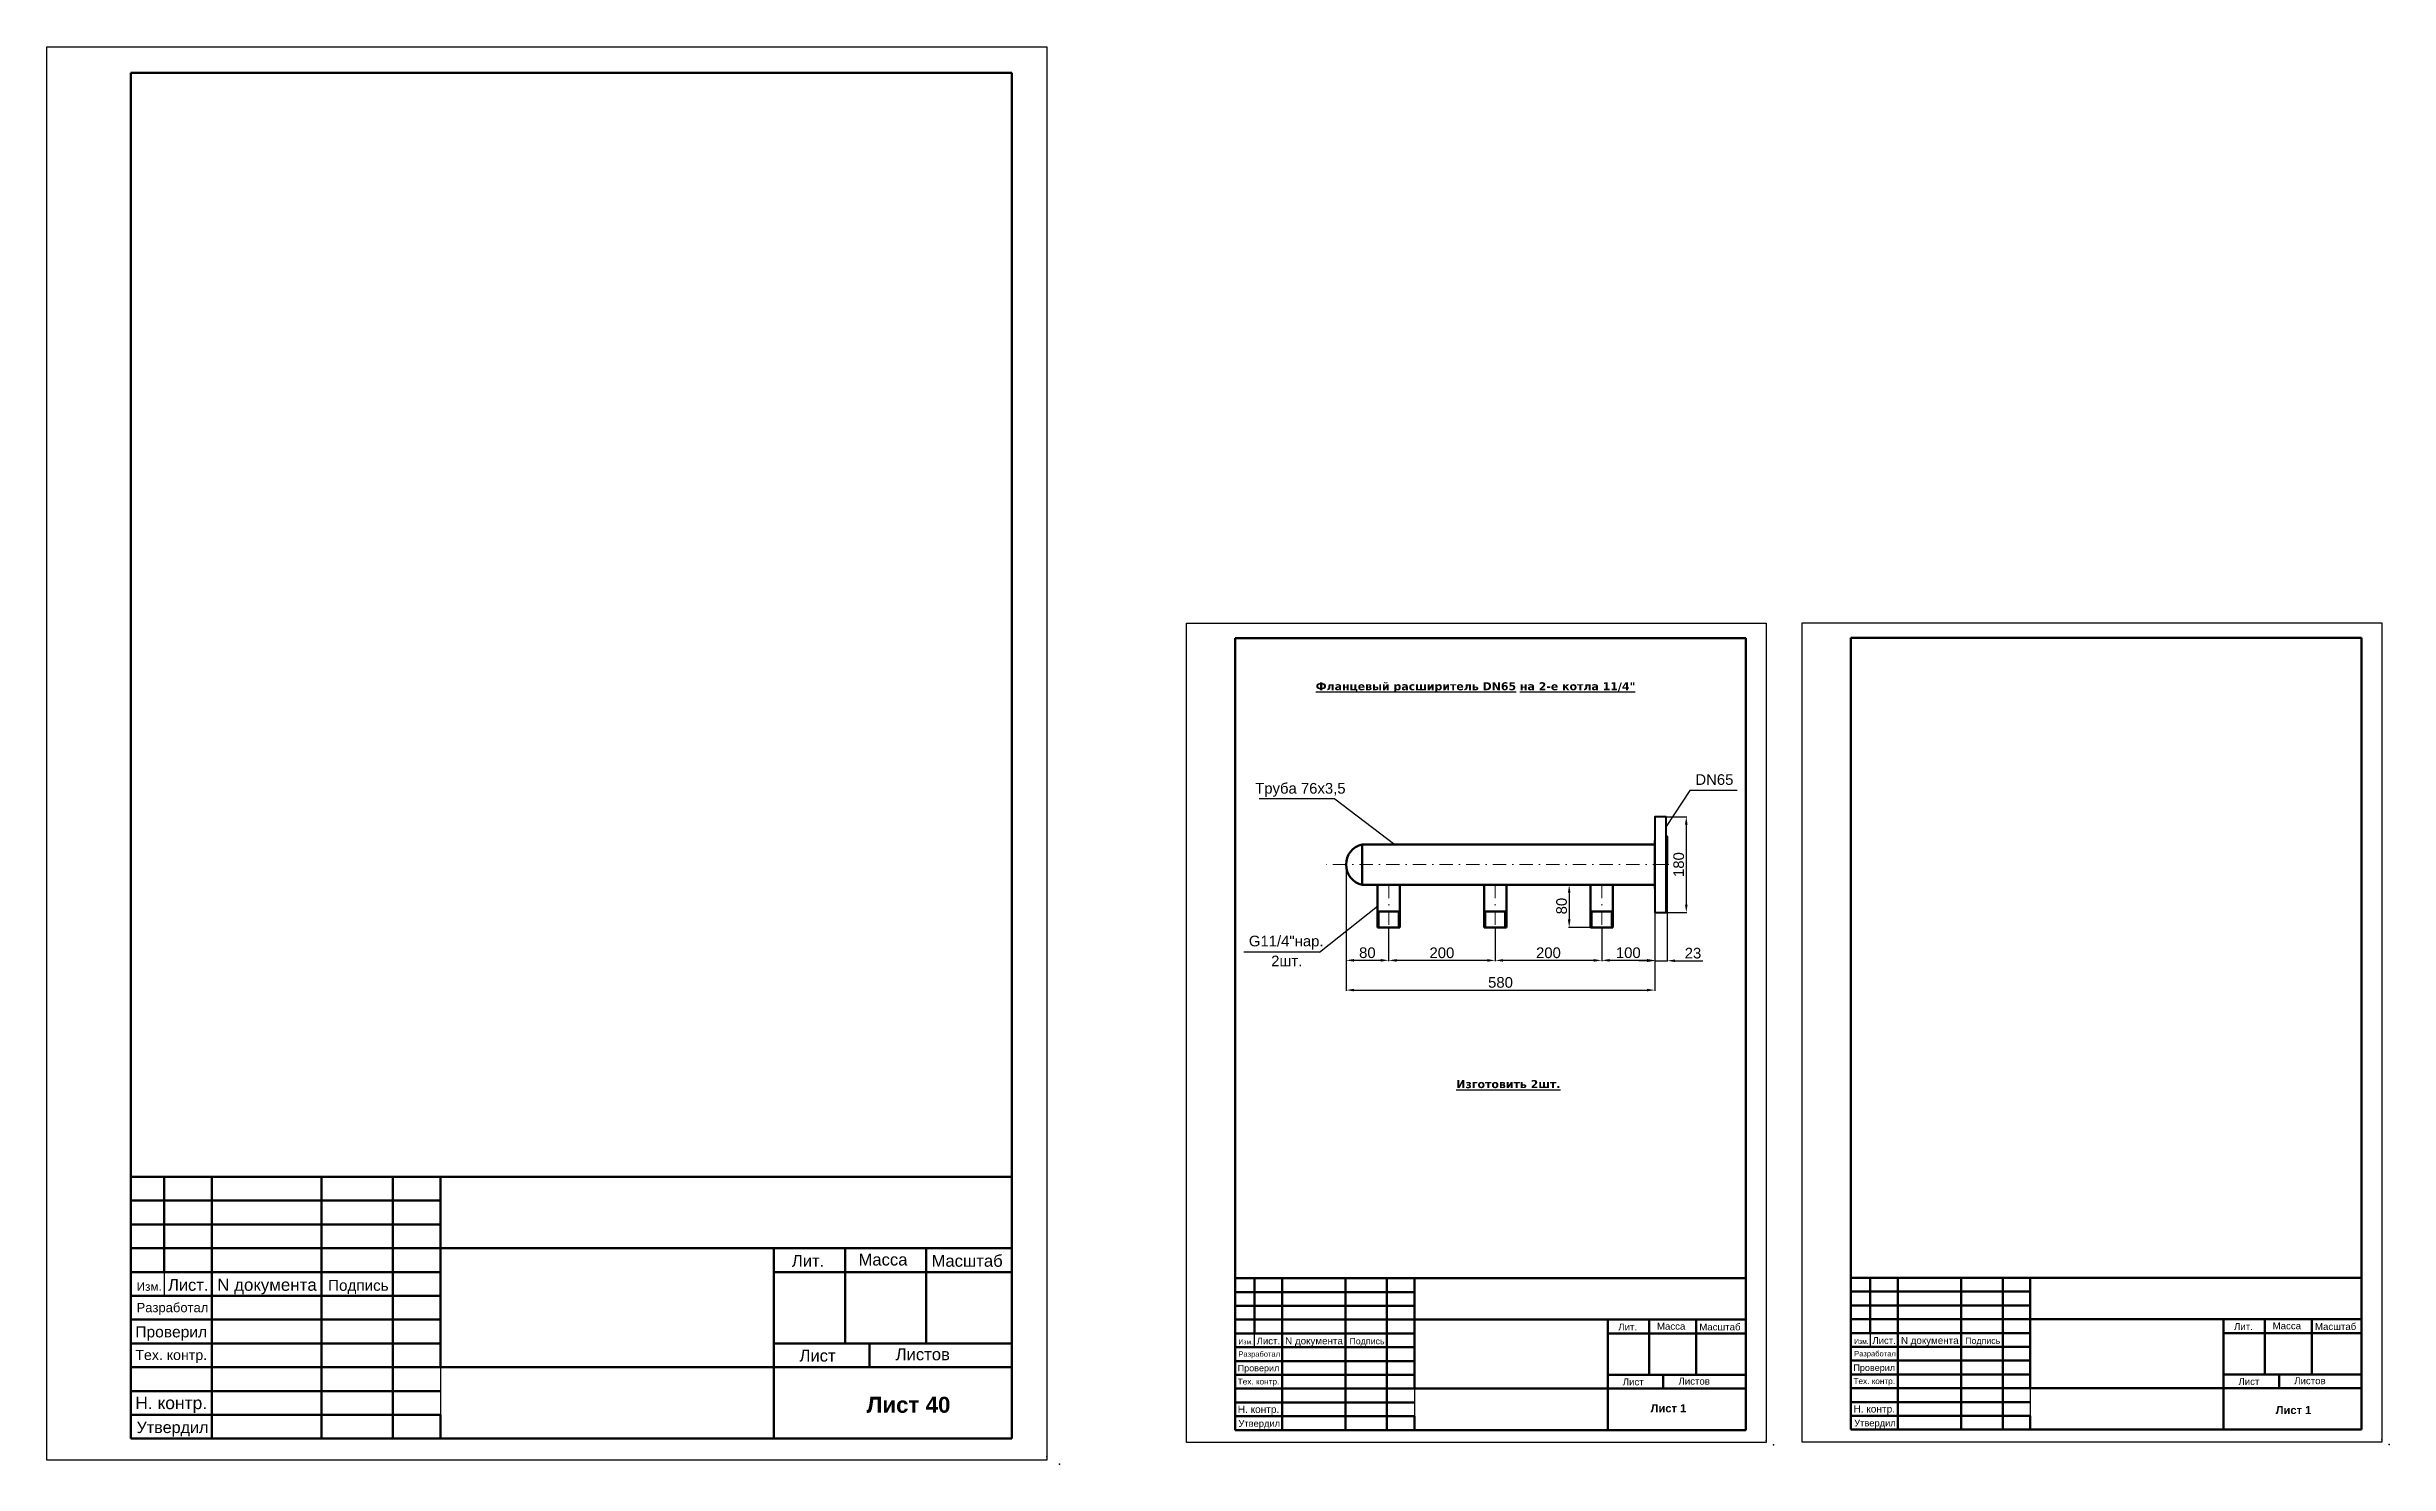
# Model space of a CAD drawing. Header units: millimetres. Extents: x -9232 to 2878, y -11520 to -3112.
# Drawn here: x -1521 to 2878, y -9624 to -6961 of the extents above; entities that cross this region are included whole.
import ezdxf
from ezdxf.enums import TextEntityAlignment as Align

# ---------------------------------------------------------------- set-up
doc = ezdxf.new("R2010")
doc.units = ezdxf.units.MM
doc.header["$LTSCALE"] = 99.9
doc.linetypes.add('DASHDOT2', pattern=[0.5, 0.25, -0.125, 0, -0.125])
for name, color, linetype, lineweight in [('осевой', 10, 'DASHDOT2', 15), ('основной', 7, 'Continuous', 50), ('размерный', 160, 'Continuous', 25), ('Фланец', 7, 'Continuous', 40)]:
    doc.layers.add(name, color=color, linetype=linetype, lineweight=lineweight)
doc.styles.get("Standard").update_dxf_attribs({"font": 'arial.ttf', "height": 20})
doc.dimstyles.new('Копия ISO-25', dxfattribs={"dimtxt": 20, "dimasz": 15, "dimexe": 1.249, "dimexo": 0, "dimgap": 4, "dimtad": 1, "dimdec": 0, "dimtxsty": 'Standard', "dimcen": 0, "dimclrd": 256, "dimclre": 256, "dimclrt": 256, "dimadec": 0, "dimazin": 0, "dimtfac": 1, "dimtdec": 0, "dimtmove": 0, "dimatfit": 3, "dimfxl": 1, "dimlwd": -1, "dimlwe": -1, "dimarcsym": 0})

# ---------------------------------------------------------------- blocks, each defined once
blk = doc.blocks.new('Рамка')
for p, q in [((-172.64, 130.44), (-172.64, 427.44)), ((-172.64, 427.44), (37.36, 427.44)), ((37.36, 427.44), (37.36, 130.44)), ((-20, 190), (-5, 190)), ((-5, 190), (12, 190)), ((30, 135), (30, 190)), ((-90, 175), (-20, 175)), ((-20, 175), (-5, 175)), ((-5, 160), (-5, 175)), ((-148.04, 169.83), (-148.04, 164.96)), ((-20, 155), (-19.89, 155)), ((-19.89, 155), (0.11, 155)), ((-5, 155), (0, 155)), ((-5, 155), (0, 155)), ((-90, 150), (-90, 145)), ((-90, 145), (-90, 145)), ((-90, 145), (-90, 140)), ((-90, 140), (-155, 140)), ((-90, 140), (-155, 140)), ((-90, 140), (-155, 140)), ((30, 135), (30, 140)), ((-155, 135), (-95, 135)), ((30, 135), (30, 135)), ((30, 135), (30, 135)), ((37.36, 130.44), (-172.64, 130.44))]:
    blk.add_line(p, q)
at = {"lineweight": 50}
for p, q in [((-155, 135), (-155, 422)), ((-155, 422), (30, 422)), ((30, 422), (30, 135)), ((30, 190), (-155, 190)), ((-155, 190), (-148, 190)), ((-148, 190), (-148, 170)), ((-148, 190), (-138, 190)), ((-138, 190), (-138, 135)), ((-138, 190), (-115, 190)), ((-115, 190), (-115, 135)), ((-115, 190), (-100, 190)), ((-100, 190), (-100, 135)), ((-100, 190), (-90, 190)), ((-90, 190), (-90, 150)), ((-90, 190), (-20, 190)), ((-90, 185), (-155, 185)), ((-90, 180), (-155, 180)), ((-148, 170), (-148, 180)), ((30, 175), (-155, 175)), ((-5, 175), (-155, 175)), ((-20, 160), (-20, 175)), ((-5, 175), (-5, 155)), ((12, 175), (12, 155)), ((-90, 170), (-155, 170)), ((30, 170), (-20, 170)), ((-90, 165), (-155, 165)), ((-90, 160), (-155, 160)), ((-20, 160), (-20, 135)), ((-90, 155), (-155, 155)), ((30, 155), (-20, 155)), ((0.11, 155), (0.11, 150)), ((-20, 150), (-155, 150)), ((-20, 150), (30, 150)), ((-90, 145), (-155, 145)), ((-155, 140), (-90, 140)), ((-90, 140), (-90, 135)), ((30, 135), (-155, 135))]:
    blk.add_line(p, q, dxfattribs=at)
for p in [(37.32, 131.23), (40, 129.63)]:
    blk.add_point(p)
for s, height, p, p2 in [('Изм.', 1.768, (-153.8, 166.06), (-148.51, 166.06)), ('N документа', 2.5421, (-136.87, 166.06), (-115.96, 166.06)), ('Подпись', 2.285, (-113.58, 166.06), (-100.87, 166.06)), ('Разработал', 1.956, (-153.8, 161.56), (-138.72, 161.56)), ('Проверил', 2.339, (-154.07, 156.27), (-138.98, 156.27)), ('Тех. контр.', 2.1338, (-154.07, 151.51), (-138.98, 151.51)), ('Н. контр.', 2.624, (-154.07, 141.19), (-138.98, 141.19)), ('Утвердил', 2.42, (-153.8, 136.17), (-138.72, 136.17))]:
    blk.add_text(s, height=height).set_placement(p, p2, align=Align.ALIGNED)
blk.add_text('Лист.', height=2.474, dxfattribs=at).set_placement((-147.19, 166.06), (-138.72, 166.06), align=Align.ALIGNED)
at = {"char_height": 2.5, "attachment_point": 1}
for s, insert, width in [('Лит.', (-16.2, 173.61), 15.0765), ('Масса', (-2.2, 173.87), 16.6918), ('Масштаб', (13.14, 173.61), 18.038), ('Лист', (-14.59, 153.69), 18.8456), ('Листов', (5.61, 153.96), 29.3453)]:
    blk.add_mtext(s, dxfattribs=dict(at, insert=insert, width=width))
blk = doc.blocks.new('*D111')
at = {"layer": 'Defpoints', "color": 0, "transparency": 16777216}
for p in [(1399.1, -8615.4), (1499.1, -8587.4), (1399.1, -8677.3)]:
    blk.add_point(p, dxfattribs=at)
at = {"layer": 'размерный', "transparency": 16777216}
for p, q in [((1399.1, -8615.4), (1399.1, -8678.6)), ((1499.1, -8587.4), (1499.1, -8678.6)), ((1484.1, -8677.3), (1414.1, -8677.3))]:
    blk.add_line(p, q, dxfattribs=at)
for points in [[(1414.1, -8674.8), (1414.1, -8679.8), (1399.1, -8677.3)], [(1484.1, -8674.8), (1484.1, -8679.8), (1499.1, -8677.3)]]:
    blk.add_solid(points, dxfattribs=at)
at = {"layer": 'размерный', "transparency": 16777216, "insert": (1449.1, -8663.1), "char_height": 20, "attachment_point": 5}
blk.add_mtext('100', dxfattribs=at)
blk = doc.blocks.new('*D112')
at = {"layer": 'Defpoints', "color": 0, "transparency": 16777216}
for p in [(919.1, -8515.4), (999.1, -8615.4), (919.1, -8677.3)]:
    blk.add_point(p, dxfattribs=at)
at = {"layer": 'размерный', "transparency": 16777216}
for p, q in [((919.1, -8515.4), (919.1, -8678.6)), ((999.1, -8615.4), (999.1, -8678.6)), ((984.1, -8677.3), (934.1, -8677.3))]:
    blk.add_line(p, q, dxfattribs=at)
for points in [[(934.1, -8674.8), (934.1, -8679.8), (919.1, -8677.3)], [(984.1, -8674.8), (984.1, -8679.8), (999.1, -8677.3)]]:
    blk.add_solid(points, dxfattribs=at)
at = {"layer": 'размерный', "transparency": 16777216, "insert": (959.1, -8663.1), "char_height": 20, "attachment_point": 5}
blk.add_mtext('80', dxfattribs=at)
blk = doc.blocks.new('*D113')
at = {"layer": 'Defpoints', "color": 0, "transparency": 16777216}
for p in [(1522.1, -8550.4), (1499.1, -8587.4), (1522.1, -8678.1)]:
    blk.add_point(p, dxfattribs=at)
at = {"layer": 'размерный', "transparency": 16777216}
for p, q in [((1522.1, -8550.4), (1522.1, -8679.4)), ((1499.1, -8587.4), (1499.1, -8679.4)), ((1484.1, -8678.1), (1469.1, -8678.1)), ((1499.1, -8678.1), (1522.1, -8678.1)), ((1537.1, -8678.1), (1589.1, -8678.1))]:
    blk.add_line(p, q, dxfattribs=at)
for points in [[(1484.1, -8675.6), (1484.1, -8680.6), (1499.1, -8678.1)], [(1537.1, -8675.6), (1537.1, -8680.6), (1522.1, -8678.1)]]:
    blk.add_solid(points, dxfattribs=at)
at = {"layer": 'размерный', "transparency": 16777216, "insert": (1570.6, -8663.9), "char_height": 20, "attachment_point": 5}
blk.add_mtext('23', dxfattribs=at)
blk = doc.blocks.new('*D114')
at = {"layer": 'Defpoints', "color": 0, "transparency": 16777216}
for p in [(919.1, -8497.4), (1499.1, -8535.4), (1499.1, -8733.2)]:
    blk.add_point(p, dxfattribs=at)
at = {"layer": 'размерный', "transparency": 16777216}
for p, q in [((919.1, -8497.4), (919.1, -8734.4)), ((1499.1, -8535.4), (1499.1, -8734.4)), ((934.1, -8733.2), (1484.1, -8733.2))]:
    blk.add_line(p, q, dxfattribs=at)
for points in [[(934.1, -8730.7), (934.1, -8735.7), (919.1, -8733.2)], [(1484.1, -8730.7), (1484.1, -8735.7), (1499.1, -8733.2)]]:
    blk.add_solid(points, dxfattribs=at)
at = {"layer": 'размерный', "transparency": 16777216, "insert": (1209.1, -8718.9), "char_height": 20, "attachment_point": 5}
blk.add_mtext('580', dxfattribs=at)
blk = doc.blocks.new('*D115')
at = {"layer": 'Defpoints', "color": 0, "transparency": 16777216}
for p in [(1388.6, -8535.4), (1338.1, -8615.4), (1379.1, -8615.4)]:
    blk.add_point(p, dxfattribs=at)
at = {"layer": 'размерный', "transparency": 16777216}
for p, q in [((1388.6, -8535.4), (1336.9, -8535.4)), ((1338.1, -8550.4), (1338.1, -8600.4)), ((1379.1, -8615.4), (1336.9, -8615.4))]:
    blk.add_line(p, q, dxfattribs=at)
for points in [[(1335.6, -8550.4), (1340.6, -8550.4), (1338.1, -8535.4)], [(1335.6, -8600.4), (1340.6, -8600.4), (1338.1, -8615.4)]]:
    blk.add_solid(points, dxfattribs=at)
at = {"layer": 'размерный', "transparency": 16777216, "insert": (1323.9, -8575.4), "char_height": 20, "attachment_point": 5, "rotation": 90}
blk.add_mtext('80', dxfattribs=at)
blk = doc.blocks.new('*D116')
at = {"layer": 'Defpoints', "color": 0, "transparency": 16777216}
for p in [(1520.1, -8407.4), (1520.1, -8587.4), (1558, -8587.4)]:
    blk.add_point(p, dxfattribs=at)
at = {"layer": 'размерный', "transparency": 16777216}
for p, q in [((1520.1, -8407.4), (1559.3, -8407.4)), ((1558, -8422.4), (1558, -8572.4)), ((1520.1, -8587.4), (1559.3, -8587.4))]:
    blk.add_line(p, q, dxfattribs=at)
for points in [[(1555.5, -8422.4), (1560.5, -8422.4), (1558, -8407.4)], [(1555.5, -8572.4), (1560.5, -8572.4), (1558, -8587.4)]]:
    blk.add_solid(points, dxfattribs=at)
at = {"layer": 'размерный', "transparency": 16777216, "insert": (1543.8, -8497.4), "char_height": 20, "attachment_point": 5, "rotation": 90}
blk.add_mtext('180', dxfattribs=at)
blk = doc.blocks.new('*D117')
at = {"layer": 'Defpoints', "color": 0, "transparency": 16777216}
for p in [(1199.1, -8615.4), (1399.1, -8615.4), (1199.1, -8677.4)]:
    blk.add_point(p, dxfattribs=at)
at = {"layer": 'размерный', "transparency": 16777216}
for p, q in [((1199.1, -8615.4), (1199.1, -8678.7)), ((1399.1, -8615.4), (1399.1, -8678.7)), ((1384.1, -8677.4), (1214.1, -8677.4))]:
    blk.add_line(p, q, dxfattribs=at)
for points in [[(1214.1, -8674.9), (1214.1, -8679.9), (1199.1, -8677.4)], [(1384.1, -8674.9), (1384.1, -8679.9), (1399.1, -8677.4)]]:
    blk.add_solid(points, dxfattribs=at)
at = {"layer": 'размерный', "transparency": 16777216, "insert": (1299.1, -8663.2), "char_height": 20, "attachment_point": 5}
blk.add_mtext('200', dxfattribs=at)
blk = doc.blocks.new('*D118')
at = {"layer": 'Defpoints', "color": 0, "transparency": 16777216}
for p in [(999.1, -8615.4), (1199.1, -8615.4), (999.1, -8677.4)]:
    blk.add_point(p, dxfattribs=at)
at = {"layer": 'размерный', "transparency": 16777216}
for p, q in [((999.1, -8615.4), (999.1, -8678.7)), ((1199.1, -8615.4), (1199.1, -8678.7)), ((1184.1, -8677.4), (1014.1, -8677.4))]:
    blk.add_line(p, q, dxfattribs=at)
for points in [[(1014.1, -8674.9), (1014.1, -8679.9), (999.1, -8677.4)], [(1184.1, -8674.9), (1184.1, -8679.9), (1199.1, -8677.4)]]:
    blk.add_solid(points, dxfattribs=at)
at = {"layer": 'размерный', "transparency": 16777216, "insert": (1099.1, -8663.2), "char_height": 20, "attachment_point": 5}
blk.add_mtext('200', dxfattribs=at)

msp = doc.modelspace()

# ---------------------------------------------------------------- linework, layer by layer
at = {"layer": 'осевой'}
for p, q in [((1520.13, -8497.42), (879.006, -8497.42)), ((1520.13, -8497.42), (1524.975, -8497.42)), ((999.13, -8535.42), (999.13, -8558.134)), ((999.13, -8535.42), (999.13, -8627.515)), ((1199.13, -8535.42), (1199.13, -8558.134)), ((1199.13, -8535.42), (1199.13, -8627.515)), ((1399.13, -8535.42), (1399.13, -8558.134)), ((1399.13, -8535.42), (1399.13, -8627.515))]:
    msp.add_line(p, q, dxfattribs=at)
at = {"layer": 'основной'}
for p, q in [((1499.13, -8459.42), (949.13, -8459.42)), ((949.13, -8459.42), (949.13, -8535.42)), ((1499.13, -8497.42), (1499.13, -8452.42)), ((1499.13, -8497.42), (1499.13, -8459.42)), ((1499.13, -8497.42), (1499.13, -8459.42)), ((1499.13, -8497.42), (1499.13, -8535.42)), ((1499.13, -8497.42), (1499.13, -8542.42)), ((949.13, -8535.42), (1499.13, -8535.42)), ((969.13, -8535.42), (978.13, -8535.42)), ((999.13, -8535.42), (978.13, -8535.42)), ((978.13, -8535.42), (978.13, -8615.42)), ((1020.13, -8615.42), (1020.13, -8535.42)), ((1169.13, -8535.42), (1178.13, -8535.42)), ((1199.13, -8535.42), (1178.13, -8535.42)), ((1178.13, -8535.42), (1178.13, -8615.42)), ((1220.13, -8615.42), (1220.13, -8535.42)), ((1369.13, -8535.42), (1378.13, -8535.42)), ((1399.13, -8535.42), (1378.13, -8535.42)), ((1378.13, -8535.42), (1378.13, -8615.42)), ((1420.13, -8615.42), (1420.13, -8535.42)), ((978.13, -8615.42), (978.13, -8585.42)), ((978.13, -8585.42), (1020.13, -8585.42)), ((978.13, -8615.42), (999.13, -8615.42)), ((978.13, -8615.42), (980.13, -8615.42)), ((980.13, -8615.42), (980.13, -8585.42)), ((999.13, -8615.42), (1020.13, -8615.42)), ((1018.13, -8615.42), (1018.13, -8585.42)), ((1020.13, -8615.42), (1018.13, -8615.42)), ((1178.13, -8615.42), (1178.13, -8585.42)), ((1178.13, -8585.42), (1220.13, -8585.42)), ((1178.13, -8615.42), (1199.13, -8615.42)), ((1178.13, -8615.42), (1180.13, -8615.42)), ((1180.13, -8615.42), (1180.13, -8585.42)), ((1199.13, -8615.42), (1220.13, -8615.42)), ((1218.13, -8615.42), (1218.13, -8585.42)), ((1220.13, -8615.42), (1218.13, -8615.42)), ((1378.13, -8615.42), (1378.13, -8585.42)), ((1378.13, -8585.42), (1420.13, -8585.42)), ((1378.13, -8615.42), (1399.13, -8615.42)), ((1378.13, -8615.42), (1380.13, -8615.42)), ((1380.13, -8615.42), (1380.13, -8585.42)), ((1399.13, -8615.42), (1420.13, -8615.42)), ((1418.13, -8615.42), (1418.13, -8585.42)), ((1420.13, -8615.42), (1418.13, -8615.42))]:
    msp.add_line(p, q, dxfattribs=at)
msp.add_arc((958.197, -8497.42), 39.067, 103.419674, 256.580326, dxfattribs=at)
at = {"layer": 'размерный'}
for p, q in [((897.936, -8373.569), (756.137, -8373.569)), ((897.936, -8373.569), (1010.385, -8459.42)), ((1564.867, -8358.306), (1520.13, -8425.708)), ((1653.469, -8358.306), (1564.867, -8358.306)), ((868.968, -8662.122), (978.13, -8575.42)), ((868.968, -8662.122), (727.169, -8662.122))]:
    msp.add_line(p, q, dxfattribs=at)
at = {"layer": 'Фланец'}
msp.add_lwpolyline([(1520.13, -8407.42), (1499.13, -8407.42), (1499.13, -8587.42), (1520.13, -8587.42)], close=True, dxfattribs=at)
for points in [[(1520.13, -8442.42), (1522.13, -8444.42), (1522.13, -8497.42)], [(1520.13, -8552.42), (1522.13, -8550.42), (1522.13, -8497.42)]]:
    msp.add_lwpolyline(points, dxfattribs=at)

# ---------------------------------------------------------------- block references
at = {"lineweight": 50}
for p, xscale, yscale, zscale in [((23.181, -10783.153), 8.942275583999617, 8.942275583999617, 8.942275583999617), ((1514.278, -10259.652), 5.184000000001106, 5.184000000001106, 5.184), ((2670.513, -10258.843), 5.184000000001106, 5.184000000001106, 5.184)]:
    msp.add_blockref('Рамка', p, dxfattribs=dict(at, xscale=xscale, yscale=yscale, zscale=zscale))

# ---------------------------------------------------------------- texts
at = {"layer": 'основной', "linetype": 'ByBlock', "lineweight": 30, "char_height": 15, "width": 732.23066, "attachment_point": 5}
for s, insert in [('\\A1;{\\fVerdana|b1|i0|c204|p34;\\LФланцевый расширитель \\fVerdana|b1|i0|c0|p34;DN\\fVerdana|b1|i0|c204|p34;65 на 2-е котла 11/4"}', (1162.125, -8164.458)), ('\\A1;{\\fVerdana|b1|i0|c204|p34;\\LИзготовить 2шт.}', (1223.822, -8909.959))]:
    msp.add_mtext(s, dxfattribs=dict(at, insert=insert))
at = {"layer": 'основной', "attachment_point": 1}
for s, insert, char_height, width in [('{\\fArial|b1|i0|c204|p34;Лист 40}', (18.895, -9497.367), 30, 248.3609), ('{\\fArial|b1|i0|c204|p34;Лист 1}', (1491.03, -9511.459), 15, 204.01227), ('{\\fArial|b1|i0|c204|p34;Лист 1}', (2664.717, -9514.803), 15, 204.01227)]:
    msp.add_mtext(s, dxfattribs=dict(at, insert=insert, char_height=char_height, width=width))
at = {"layer": 'размерный', "char_height": 20}
for s, insert, width, attachment_point in [('Труба 76х3,5', (748.423, -8344.064), 187.00372, 1), ('DN65', (1575.096, -8327.651), 125.69273, 1), ('G11/4"нар.', (736.556, -8657.095), 178.49943, 7), ('2шт.', (778.512, -8688.434), 178.49943, 7)]:
    msp.add_mtext(s, dxfattribs=dict(at, insert=insert, width=width, attachment_point=attachment_point))

# ---------------------------------------------------------------- dimensions: what is measured, and where the dimension line sits
at = {"layer": 'размерный'}
for base, p1, p2, picture, middle in [((1558.017, -8587.42), (1520.13, -8407.42), (1520.13, -8587.42), '*D116', (1543.805, -8497.42)), ((1338.135, -8615.42), (1388.63, -8535.42), (1379.13, -8615.42), '*D115', (1323.924, -8575.42))]:
    dim = msp.add_linear_dim(base=base, p1=p1, p2=p2, angle=90, dimstyle='Копия ISO-25', dxfattribs=at)
    dim.commit()
    dim.dimension.update_dxf_attribs({"geometry": picture, "text_midpoint": middle})
for base, p1, p2, picture, middle in [((1499.13, -8733.154), (919.13, -8497.42), (1499.13, -8535.42), '*D114', (1209.13, -8718.943)), ((1522.13, -8678.103), (1499.13, -8587.42), (1522.13, -8550.42), '*D113', (1570.625, -8663.885)), ((1199.13, -8677.445), (1399.13, -8615.42), (1199.13, -8615.42), '*D117', (1299.13, -8663.234)), ((1399.13, -8677.347), (1499.13, -8587.42), (1399.13, -8615.42), '*D111', (1449.13, -8663.135))]:
    dim = msp.add_linear_dim(base=base, p1=p1, p2=p2, dimstyle='Копия ISO-25', dxfattribs=at)
    dim.commit()
    dim.dimension.update_dxf_attribs({"geometry": picture, "text_midpoint": middle})
for base, p1, p2, picture, middle in [((919.13, -8677.347), (999.13, -8615.42), (919.13, -8515.42), '*D112', (959.13, -8663.135)), ((999.13, -8677.445), (1199.13, -8615.42), (999.13, -8615.42), '*D118', (1099.13, -8663.234))]:
    dim = msp.add_linear_dim(base=base, p1=p1, p2=p2, dimstyle='Копия ISO-25', override={"dimtmove": 1}, dxfattribs=at)
    dim.commit()
    dim.dimension.update_dxf_attribs({"geometry": picture, "text_midpoint": middle})

doc.saveas('drawing.dxf')
